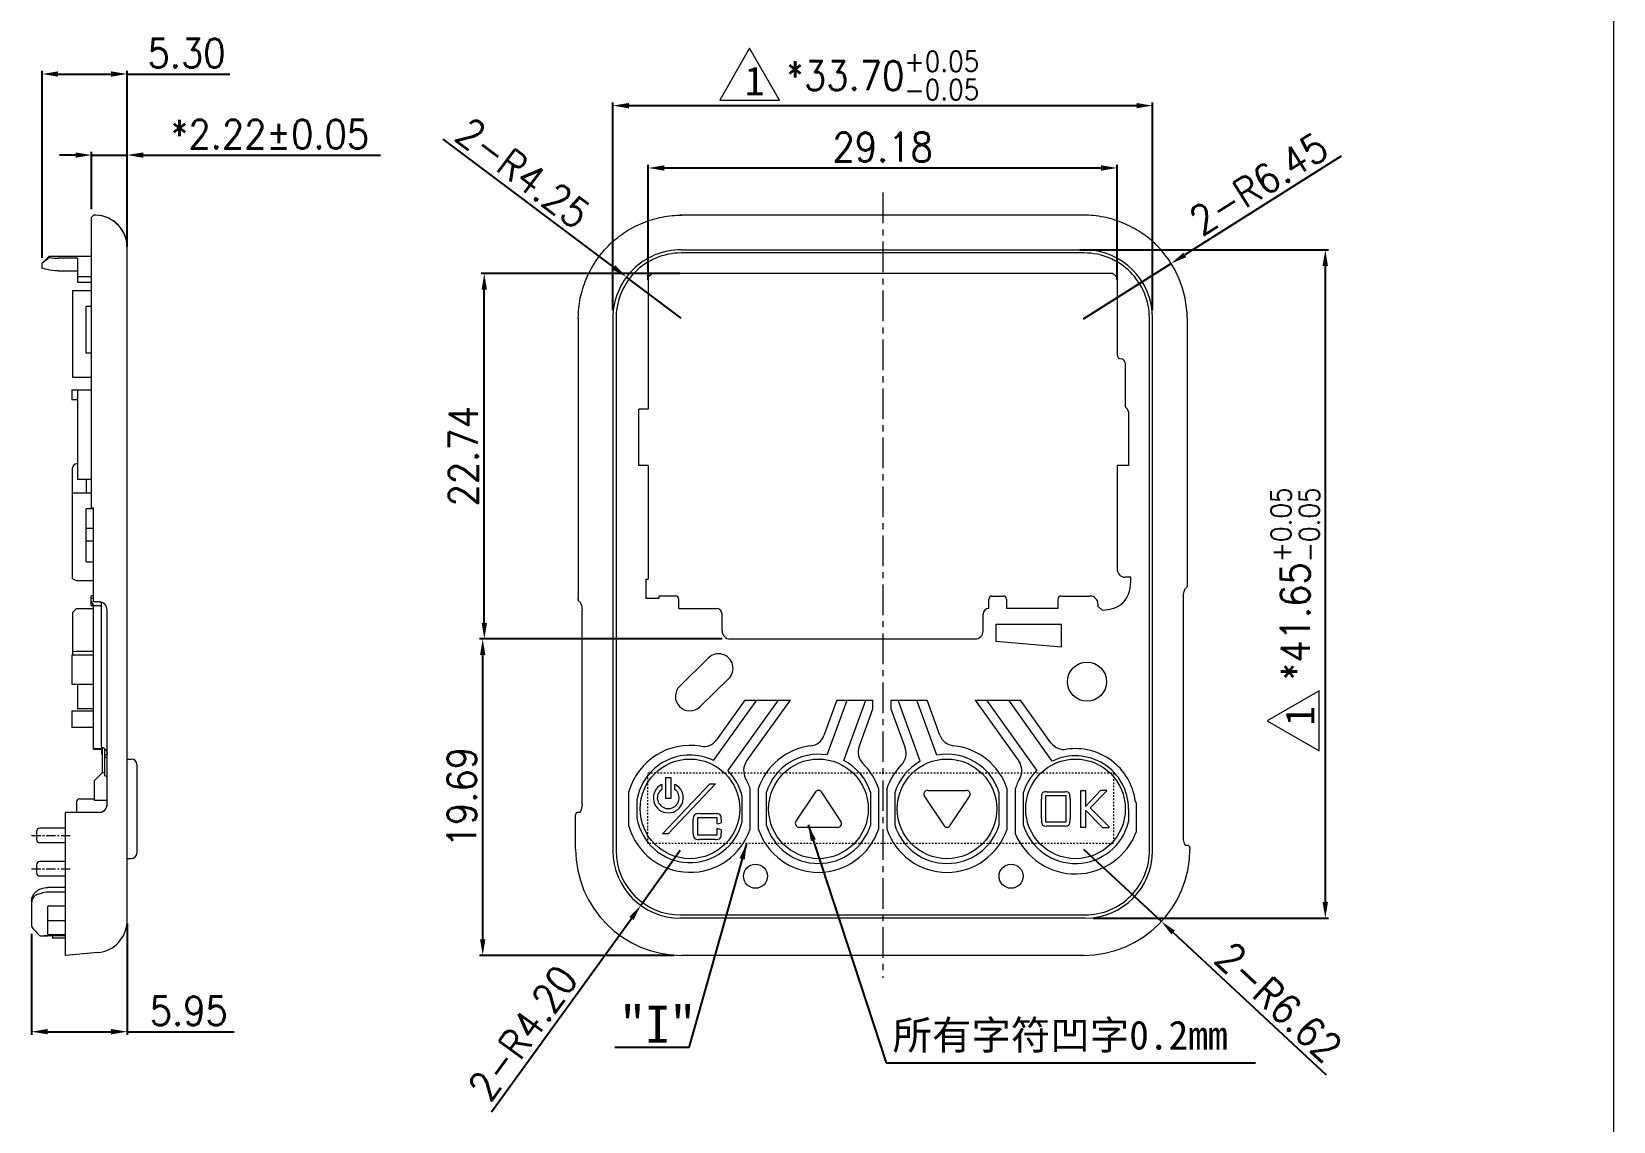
# Model space of a CAD drawing. Header units: millimetres. Extents: x 1171 to 1429, y -714 to -532.
# Drawn here: x 1321.5 to 1420, y -651.8 to -584 of the extents above; entities that cross this region are included whole.
import ezdxf

# ---------------------------------------------------------------- set-up
doc = ezdxf.new("R2010")
doc.units = ezdxf.units.MM
doc.header["$LTSCALE"] = 0.12
doc.linetypes.add('CENTER', pattern=[50.8, 31.75, -6.35, 6.35, -6.35])
doc.linetypes.add('PHANTOM', pattern=[0.8, 0.45, -0.05, 0.1, -0.05, 0.1, -0.05])
doc.layers.get('0').update_dxf_attribs({"color": 8, "lineweight": 9})
doc.layers.add('1粗实线-A (轮廓线)', color=3, linetype='Continuous', lineweight=15)
doc.layers.add('尺寸线', color=3, linetype='Continuous', lineweight=9)
doc.styles.get("Standard").update_dxf_attribs({"font": 'txt.shx', "width": 0.9})
doc.styles.add('机械制图', font='gbeitc.shx')
doc.dimstyles.new('1', dxfattribs={"dimtxt": 1.8, "dimasz": 1, "dimexe": 0.2, "dimexo": 0.5, "dimgap": 0.4, "dimtad": 1, "dimzin": 1, "dimdsep": 46, "dimtxsty": 'Standard', "dimcen": 0.09, "dimclrd": 3, "dimclre": 3, "dimclrt": 2, "dimadec": 0, "dimazin": 0, "dimtp": 0.01, "dimtm": 0.01, "dimtfac": 1, "dimtmove": 0, "dimatfit": 3, "dimfxl": 1, "dimtolj": 1, "dimarcsym": 0})

# ---------------------------------------------------------------- blocks, each defined once
blk = doc.blocks.new('*D77')
at = {"layer": 'Defpoints', "color": 0}
for p in [(1391.27, -588.626), (1357.673, -601.847), (1391.27, -601.855)]:
    blk.add_point(p, dxfattribs=at)
at = {"layer": '尺寸线', "color": 3, "lineweight": -2}
for p, q in [((1357.673, -601.347), (1357.673, -588.426)), ((1358.673, -588.626), (1390.27, -588.626)), ((1391.27, -601.355), (1391.27, -588.426))]:
    blk.add_line(p, q, dxfattribs=at)
at = {"layer": '尺寸线', "color": 3}
for points in [[(1358.673, -588.459), (1358.673, -588.792), (1357.673, -588.626)], [(1390.27, -588.459), (1390.27, -588.792), (1391.27, -588.626)]]:
    blk.add_solid(points, dxfattribs=at)
at = {"layer": '尺寸线', "color": 2, "insert": (1374.471, -586.756), "char_height": 1.8, "attachment_point": 5}
blk.add_mtext('\\A1;*33.70{\\H0.7x;\\S+0.05^ -0.05;}', dxfattribs=at)
blk = doc.blocks.new('*D78')
at = {"layer": 'Defpoints', "color": 0}
for p in [(1349.572, -621.819), (1364.971, -621.819), (1361.971, -641.513)]:
    blk.add_point(p, dxfattribs=at)
at = {"layer": '尺寸线', "color": 3, "lineweight": -2}
for p, q in [((1364.471, -621.819), (1349.372, -621.819)), ((1349.572, -640.513), (1349.572, -622.819)), ((1361.471, -641.513), (1349.372, -641.513))]:
    blk.add_line(p, q, dxfattribs=at)
at = {"layer": '尺寸线', "color": 3}
for points in [[(1349.406, -622.819), (1349.739, -622.819), (1349.572, -621.819)], [(1349.406, -640.513), (1349.739, -640.513), (1349.572, -641.513)]]:
    blk.add_solid(points, dxfattribs=at)
at = {"layer": '尺寸线', "color": 2, "insert": (1348.272, -631.666), "char_height": 1.8, "attachment_point": 5, "rotation": 90}
blk.add_mtext('\\A1;19.69', dxfattribs=at)
blk = doc.blocks.new('*D79')
at = {"layer": 'Defpoints', "color": 0}
for p in [(1349.672, -599.076), (1362.341, -599.076), (1364.971, -621.819)]:
    blk.add_point(p, dxfattribs=at)
at = {"layer": '尺寸线', "color": 3, "lineweight": -2}
for p, q in [((1361.841, -599.076), (1349.472, -599.076)), ((1349.672, -620.819), (1349.672, -600.076)), ((1364.471, -621.819), (1349.472, -621.819))]:
    blk.add_line(p, q, dxfattribs=at)
at = {"layer": '尺寸线', "color": 3}
for points in [[(1349.505, -600.076), (1349.838, -600.076), (1349.672, -599.076)], [(1349.505, -620.819), (1349.838, -620.819), (1349.672, -621.819)]]:
    blk.add_solid(points, dxfattribs=at)
at = {"layer": '尺寸线', "color": 2, "insert": (1348.372, -610.447), "char_height": 1.8, "attachment_point": 5, "rotation": 90}
blk.add_mtext('\\A1;22.74', dxfattribs=at)
blk = doc.blocks.new('*D80')
at = {"layer": 'Defpoints', "color": 0}
for p in [(1389.061, -592.506), (1359.881, -599.973), (1389.061, -599.973)]:
    blk.add_point(p, dxfattribs=at)
at = {"layer": '尺寸线', "color": 3, "lineweight": -2}
for p, q in [((1359.881, -599.473), (1359.881, -592.306)), ((1360.881, -592.506), (1388.061, -592.506)), ((1389.061, -599.473), (1389.061, -592.306))]:
    blk.add_line(p, q, dxfattribs=at)
at = {"layer": '尺寸线', "color": 3}
for points in [[(1360.881, -592.339), (1360.881, -592.673), (1359.881, -592.506)], [(1388.061, -592.339), (1388.061, -592.673), (1389.061, -592.506)]]:
    blk.add_solid(points, dxfattribs=at)
at = {"layer": '尺寸线', "color": 2, "insert": (1374.471, -591.206), "char_height": 1.8, "attachment_point": 5}
blk.add_mtext('\\A1;29.18', dxfattribs=at)
blk = doc.blocks.new('*D89')
at = {"layer": 'Defpoints', "color": 0}
for p in [(1386.971, -634.893), (1391.817, -639.404)]:
    blk.add_point(p, dxfattribs=at)
at = {"layer": '尺寸线', "color": 3, "lineweight": -2}
for p, q in [((1386.971, -634.893), (1391.817, -639.404)), ((1402.086, -648.962), (1392.549, -640.085))]:
    blk.add_line(p, q, dxfattribs=at)
at = {"layer": '尺寸线', "color": 3}
blk.add_solid([(1392.663, -639.963), (1392.435, -640.207), (1391.817, -639.404)], dxfattribs=at)
at = {"layer": '尺寸线', "color": 2, "insert": (1399.122, -644.427), "char_height": 1.8, "attachment_point": 5, "rotation": 317.05246}
blk.add_mtext('\\A1;2-R6.62', dxfattribs=at)
blk = doc.blocks.new('*D64')
at = {"layer": 'Defpoints', "color": 0}
for p in [(1392.425, -598.452), (1386.969, -601.89)]:
    blk.add_point(p, dxfattribs=at)
at = {"layer": '尺寸线', "color": 3, "lineweight": -2}
for p, q in [((1403.017, -591.778), (1393.271, -597.919)), ((1386.969, -601.89), (1392.425, -598.452))]:
    blk.add_line(p, q, dxfattribs=at)
at = {"layer": '尺寸线', "color": 3}
blk.add_solid([(1393.182, -597.778), (1393.359, -598.06), (1392.425, -598.452)], dxfattribs=at)
at = {"layer": '尺寸线', "color": 2, "insert": (1397.874, -593.482), "char_height": 1.8, "attachment_point": 5, "rotation": 32.21564}
blk.add_mtext('\\A1;2-R6.45', dxfattribs=at)
blk = doc.blocks.new('*D66')
at = {"layer": 'Defpoints', "color": 0}
for p in [(1327.444, -591.703), (1325.225, -595.559), (1327.444, -597.444)]:
    blk.add_point(p, dxfattribs=at)
at = {"layer": '尺寸线', "color": 3, "lineweight": -2}
for p, q in [((1324.225, -591.703), (1323.225, -591.703)), ((1325.225, -595.059), (1325.225, -591.503)), ((1325.225, -591.703), (1327.444, -591.703)), ((1327.444, -596.944), (1327.444, -591.503)), ((1328.444, -591.703), (1343.204, -591.703))]:
    blk.add_line(p, q, dxfattribs=at)
at = {"layer": '尺寸线', "color": 3}
for points in [[(1324.225, -591.537), (1324.225, -591.87), (1325.225, -591.703)], [(1328.444, -591.537), (1328.444, -591.87), (1327.444, -591.703)]]:
    blk.add_solid(points, dxfattribs=at)
at = {"layer": '尺寸线', "color": 2, "insert": (1336.324, -590.403), "char_height": 1.8, "attachment_point": 5}
blk.add_mtext('\\A1;*2.22%%P0.05', dxfattribs=at)
blk = doc.blocks.new('*D96')
at = {"layer": 'Defpoints', "color": 0}
for p in [(1321.494, -639.67), (1327.444, -639.023), (1327.444, -646.261)]:
    blk.add_point(p, dxfattribs=at)
at = {"layer": '尺寸线', "color": 3, "lineweight": -2}
for p, q in [((1327.444, -639.523), (1327.444, -646.461)), ((1321.494, -640.17), (1321.494, -646.461)), ((1322.494, -646.261), (1326.444, -646.261)), ((1327.444, -646.261), (1334.104, -646.261))]:
    blk.add_line(p, q, dxfattribs=at)
at = {"layer": '尺寸线', "color": 3}
for points in [[(1322.494, -646.094), (1322.494, -646.427), (1321.494, -646.261)], [(1326.444, -646.094), (1326.444, -646.427), (1327.444, -646.261)]]:
    blk.add_solid(points, dxfattribs=at)
at = {"layer": '尺寸线', "color": 2, "insert": (1331.274, -644.961), "char_height": 1.8, "attachment_point": 5}
blk.add_mtext('\\A1;5.95', dxfattribs=at)
blk = doc.blocks.new('*D97')
at = {"layer": 'Defpoints', "color": 0}
for p in [(1327.444, -586.659), (1322.144, -598.59), (1327.444, -597.91)]:
    blk.add_point(p, dxfattribs=at)
at = {"layer": '尺寸线', "color": 3, "lineweight": -2}
for p, q in [((1322.144, -598.09), (1322.144, -586.459)), ((1323.144, -586.659), (1326.444, -586.659)), ((1327.444, -597.41), (1327.444, -586.459)), ((1327.444, -586.659), (1333.834, -586.659))]:
    blk.add_line(p, q, dxfattribs=at)
at = {"layer": '尺寸线', "color": 3}
for points in [[(1323.144, -586.492), (1323.144, -586.825), (1322.144, -586.659)], [(1326.444, -586.492), (1326.444, -586.825), (1327.444, -586.659)]]:
    blk.add_solid(points, dxfattribs=at)
at = {"layer": '尺寸线', "color": 2, "insert": (1331.139, -585.359), "char_height": 1.8, "attachment_point": 5}
blk.add_mtext('\\A1;5.30', dxfattribs=at)
blk = doc.blocks.new('*D98')
at = {"layer": 'Defpoints', "color": 0}
for p in [(1386.244, -597.597), (1387.072, -639.194), (1402.019, -639.194)]:
    blk.add_point(p, dxfattribs=at)
at = {"layer": '尺寸线', "color": 3, "lineweight": -2}
for p, q in [((1386.744, -597.597), (1402.219, -597.597)), ((1402.019, -598.597), (1402.019, -638.194)), ((1387.572, -639.194), (1402.219, -639.194))]:
    blk.add_line(p, q, dxfattribs=at)
at = {"layer": '尺寸线', "color": 3}
for points in [[(1401.852, -598.597), (1402.186, -598.597), (1402.019, -597.597)], [(1401.852, -638.194), (1402.186, -638.194), (1402.019, -639.194)]]:
    blk.add_solid(points, dxfattribs=at)
at = {"layer": '尺寸线', "color": 2, "insert": (1400.149, -618.395), "char_height": 1.8, "attachment_point": 5, "rotation": 90}
blk.add_mtext('\\A1;*41.65{\\H0.7x;\\S+0.05^ -0.05;}', dxfattribs=at)
blk = doc.blocks.new('*D99')
at = {"layer": 'Defpoints', "color": 0}
for p in [(1358.526, -599.293), (1361.923, -601.847)]:
    blk.add_point(p, dxfattribs=at)
at = {"layer": '尺寸线', "color": 3, "lineweight": -2}
for p, q in [((1347.098, -590.704), (1357.726, -598.693)), ((1361.923, -601.847), (1358.526, -599.293))]:
    blk.add_line(p, q, dxfattribs=at)
at = {"layer": '尺寸线', "color": 3}
blk.add_solid([(1357.826, -598.559), (1357.626, -598.826), (1358.526, -599.293)], dxfattribs=at)
at = {"layer": '尺寸线', "color": 2, "insert": (1352.084, -592.825), "char_height": 1.8, "attachment_point": 5, "rotation": 323.06909}
blk.add_mtext('\\A1;2-R4.25', dxfattribs=at)
blk = doc.blocks.new('*D100')
at = {"layer": 'Defpoints', "color": 0}
for p in [(1361.872, -634.994), (1359.411, -638.398)]:
    blk.add_point(p, dxfattribs=at)
at = {"layer": '尺寸线', "color": 3, "lineweight": -2}
for p, q in [((1361.872, -634.994), (1359.411, -638.398)), ((1350.125, -651.247), (1358.826, -639.208))]:
    blk.add_line(p, q, dxfattribs=at)
at = {"layer": '尺寸线', "color": 3}
blk.add_solid([(1358.691, -639.111), (1358.961, -639.306), (1359.411, -638.398)], dxfattribs=at)
at = {"layer": '尺寸线', "color": 2, "insert": (1352.073, -646.332), "char_height": 1.8, "attachment_point": 5, "rotation": 54.14321}
blk.add_mtext('\\A1;2-R4.20', dxfattribs=at)

msp = doc.modelspace()

# ---------------------------------------------------------------- linework, layer by layer
at = {"color": 252, "lineweight": 13}
msp.add_line((1419.951, -541.016), (1419.951, -705.582), dxfattribs=at)
at = {"color": 1, "linetype": 'CENTER', "lineweight": 5, "ltscale": 0.5}
msp.add_line((1374.471, -594.042), (1374.471, -642.913), dxfattribs=at)
at = {"color": 1, "linetype": 'CENTER', "lineweight": 5, "ltscale": 0.15}
for p, q in [((1321.494, -634.052), (1323.894, -634.052)), ((1321.494, -636.122), (1323.894, -636.122))]:
    msp.add_line(p, q, dxfattribs=at)
at = {"color": 1}
for points in [[(1366.186, -585.057), (1364.325, -588.282), (1368.048, -588.282)], [(1398.411, -626.916), (1401.635, -628.778), (1401.635, -625.054)]]:
    msp.add_lwpolyline(points, close=True, dxfattribs=at)
at = {"color": 6, "linetype": 'PHANTOM', "lineweight": 5, "ltscale": 0.3}
msp.add_lwpolyline([(1359.846, -630.149), (1388.834, -630.149), (1388.834, -634.544), (1359.846, -634.544)], close=True, dxfattribs=at)
at = {"layer": '1粗实线-A (轮廓线)', "color": 7, "linetype": 'Continuous'}
for p, q in [((1325.224, -613.665), (1325.224, -595.558)), ((1325.347, -595.441), (1325.231, -595.554)), ((1325.496, -595.445), (1325.347, -595.441)), ((1326.68, -595.872), (1326.297, -595.635)), ((1361.83, -595.445), (1361.888, -595.444)), ((1386.971, -595.444), (1361.833, -595.44)), ((1361.918, -595.444), (1361.971, -595.448)), ((1327.001, -596.189), (1326.68, -595.872)), ((1327.243, -596.57), (1327.001, -596.189)), ((1327.393, -596.995), (1327.243, -596.57)), ((1327.444, -597.444), (1327.393, -596.995)), ((1327.444, -639.341), (1327.444, -597.444)), ((1361.923, -597.597), (1387.019, -597.597)), ((1322.144, -598.44), (1322.594, -597.99)), ((1322.144, -598.74), (1322.144, -598.44)), ((1322.594, -597.99), (1322.594, -598.08)), ((1322.594, -597.99), (1325.224, -597.99)), ((1324.344, -598.12), (1323.144, -598.12)), ((1324.344, -598.12), (1324.344, -599.622)), ((1387.019, -597.797), (1361.923, -597.797)), ((1323.144, -598.903), (1324.344, -598.903)), ((1325.224, -599.275), (1324.344, -599.275)), ((1359.881, -599.275), (1359.881, -607.525)), ((1388.811, -599.076), (1360.158, -599.076)), ((1389.061, -599.326), (1388.811, -599.076)), ((1389.061, -599.326), (1389.061, -604.143)), ((1324.044, -600.122), (1324.044, -605.522)), ((1324.044, -600.122), (1325.224, -600.122)), ((1324.344, -599.622), (1325.224, -599.622)), ((1324.894, -604.022), (1324.894, -601.122)), ((1325.224, -601.122), (1324.894, -601.122)), ((1355.519, -601.852), (1355.517, -619.366)), ((1357.672, -601.854), (1357.672, -634.997)), ((1357.874, -601.958), (1357.872, -634.993)), ((1391.072, -634.931), (1391.069, -601.847)), ((1391.269, -601.847), (1391.27, -601.855)), ((1391.271, -635), (1391.27, -601.855)), ((1393.424, -601.852), (1393.425, -618.519)), ((1325.224, -604.022), (1324.894, -604.022)), ((1389.561, -604.643), (1389.561, -607.28)), ((1323.994, -606.322), (1323.994, -606.922)), ((1323.994, -606.322), (1325.224, -606.322)), ((1324.044, -605.522), (1325.224, -605.522)), ((1324.344, -606.322), (1324.344, -611.901)), ((1323.994, -606.922), (1324.344, -606.922)), ((1359.281, -611.023), (1359.281, -607.525)), ((1359.881, -607.525), (1359.281, -607.525)), ((1389.761, -607.68), (1389.761, -611.023)), ((1324.044, -618.073), (1324.044, -611.172)), ((1324.344, -610.922), (1324.294, -610.922)), ((1359.881, -611.023), (1359.281, -611.023)), ((1359.881, -611.023), (1359.881, -618.098)), ((1389.761, -611.023), (1389.061, -611.023)), ((1389.061, -611.023), (1389.061, -617.475)), ((1325.224, -611.901), (1324.344, -611.901)), ((1324.894, -611.901), (1324.894, -612.722)), ((1324.044, -612.722), (1325.224, -612.722)), ((1324.894, -617.022), (1324.894, -613.722)), ((1325.345, -613.722), (1324.894, -613.722)), ((1325.224, -613.665), (1325.345, -613.665)), ((1325.344, -619.513), (1325.345, -613.665)), ((1324.894, -614.922), (1325.345, -614.922)), ((1325.345, -615.722), (1324.894, -615.722)), ((1324.894, -617.022), (1325.345, -617.022)), ((1324.294, -618.207), (1324.044, -618.073)), ((1325.344, -618.207), (1324.294, -618.207)), ((1359.731, -618.098), (1359.731, -619.295)), ((1359.731, -618.098), (1359.881, -618.098)), ((1389.909, -617.975), (1389.561, -617.975)), ((1325.344, -619.142), (1325.194, -619.142)), ((1325.194, -619.742), (1325.194, -619.142)), ((1325.344, -619.292), (1325.194, -619.292)), ((1360.531, -619.145), (1360.531, -619.295)), ((1361.571, -619.145), (1360.531, -619.145)), ((1381.271, -619.145), (1381.971, -619.145)), ((1385.571, -619.145), (1387.369, -619.145)), ((1393.188, -619.153), (1393.196, -619.046)), ((1393.188, -619.169), (1393.188, -619.153)), ((1393.188, -634.169), (1393.188, -619.169)), ((1393.425, -618.519), (1393.421, -618.519)), ((1324.044, -620.165), (1324.294, -619.915)), ((1324.044, -620.165), (1324.044, -622.815)), ((1324.294, -619.915), (1325.344, -619.915)), ((1325.194, -619.742), (1325.844, -619.742)), ((1325.694, -619.515), (1325.344, -619.513)), ((1325.344, -628.682), (1325.344, -619.742)), ((1325.828, -619.534), (1325.844, -619.539)), ((1325.844, -628.553), (1325.844, -619.538)), ((1326.194, -632.113), (1326.194, -620.013)), ((1355.521, -619.366), (1355.517, -619.366)), ((1355.748, -619.911), (1355.754, -620.016)), ((1355.754, -632.116), (1355.754, -620.016)), ((1360.531, -619.295), (1359.731, -619.295)), ((1361.771, -619.919), (1361.771, -619.345)), ((1361.771, -619.919), (1364.121, -619.919)), ((1364.471, -621.319), (1364.471, -620.269)), ((1380.721, -621.319), (1380.721, -620.269)), ((1381.071, -619.919), (1381.071, -619.345)), ((1382.171, -619.345), (1382.171, -619.919)), ((1385.371, -619.919), (1382.171, -619.919)), ((1385.371, -619.345), (1385.371, -619.919)), ((1387.869, -619.645), (1387.869, -619.783)), ((1387.869, -619.783), (1388.126, -620.031)), ((1385.591, -620.919), (1381.521, -620.919)), ((1381.521, -620.919), (1381.521, -621.951)), ((1385.591, -622.308), (1385.591, -620.919)), ((1364.971, -621.819), (1380.221, -621.819)), ((1381.521, -621.951), (1385.591, -622.308)), ((1323.994, -622.815), (1325.344, -622.815)), ((1323.994, -622.815), (1323.994, -624.622)), ((1324.044, -622.603), (1324.294, -622.581)), ((1324.294, -622.581), (1325.344, -622.581)), ((1363.627, -623), (1361.837, -624.75)), ((1323.994, -624.622), (1325.344, -624.622)), ((1324.344, -624.622), (1324.344, -626.162)), ((1363.095, -626.037), (1364.886, -624.287)), ((1325.344, -626.162), (1324.344, -626.162)), ((1363.943, -629.387), (1366.632, -625.625)), ((1365.894, -625.625), (1364.128, -628.097)), ((1364.838, -630.027), (1367.983, -625.625)), ((1365.894, -625.625), (1368.721, -625.625)), ((1365.999, -629.434), (1368.721, -625.625)), ((1371.611, -625.625), (1370.811, -627.821)), ((1371.008, -629.036), (1372.249, -625.625)), ((1371.611, -625.625), (1373.858, -625.625)), ((1372.052, -629.383), (1373.42, -625.625)), ((1373.003, -628.523), (1373.858, -626.174)), ((1373.858, -626.174), (1373.858, -625.625)), ((1374.984, -625.625), (1377.231, -625.625)), ((1374.984, -625.625), (1374.984, -626.174)), ((1374.984, -626.174), (1375.865, -628.596)), ((1376.807, -629.428), (1375.422, -625.625)), ((1377.84, -629.052), (1376.593, -625.625)), ((1378.027, -627.81), (1377.231, -625.625)), ((1380.221, -625.625), (1383.048, -625.625)), ((1380.221, -625.625), (1382.943, -629.434)), ((1384.073, -629.983), (1380.959, -625.625)), ((1385.027, -629.426), (1382.311, -625.625)), ((1384.944, -628.278), (1383.048, -625.625)), ((1325.344, -626.322), (1323.994, -626.322)), ((1323.994, -626.322), (1323.994, -627.322)), ((1325.344, -627.322), (1323.994, -627.322)), ((1325.344, -628.644), (1325.894, -628.644)), ((1325.344, -628.682), (1325.844, -628.682)), ((1325.844, -628.682), (1325.844, -628.998)), ((1325.894, -628.998), (1325.844, -628.998)), ((1325.894, -628.569), (1325.894, -630.142)), ((1326.044, -630.328), (1326.044, -628.653)), ((1326.194, -629.043), (1326.044, -629.043)), ((1327.444, -629.29), (1327.694, -629.29)), ((1328.044, -629.64), (1328.044, -635.14)), ((1325.894, -630.142), (1325.394, -630.643)), ((1325.394, -630.643), (1325.394, -631.842)), ((1326.044, -630.142), (1325.894, -630.142)), ((1360.702, -630.881), (1360.715, -630.875)), ((1360.715, -630.875), (1360.715, -631.183)), ((1363.707, -630.832), (1360.763, -633.957)), ((1360.98, -631.742), (1360.98, -630.443)), ((1360.98, -630.443), (1361.272, -630.443)), ((1361.116, -633.957), (1364.06, -630.832)), ((1361.272, -630.443), (1361.272, -631.742)), ((1361.537, -630.871), (1361.549, -630.878)), ((1361.537, -631.179), (1361.537, -630.871)), ((1363.707, -630.832), (1364.06, -630.832)), ((1324.294, -631.965), (1324.294, -632.613)), ((1324.494, -631.765), (1325.394, -631.765)), ((1325.394, -631.842), (1326.194, -631.842)), ((1358.671, -633.471), (1358.671, -631.315)), ((1359.171, -631.837), (1359.171, -632.949)), ((1360.715, -631.182), (1360.722, -631.177)), ((1361.272, -631.742), (1360.98, -631.742)), ((1361.529, -631.173), (1361.537, -631.179)), ((1365.721, -633.191), (1365.721, -631.595)), ((1366.221, -633.634), (1366.221, -631.152)), ((1366.721, -631.152), (1366.721, -633.634)), ((1367.221, -631.394), (1367.221, -633.392)), ((1370.287, -631.341), (1369.07, -633.168)), ((1371.872, -633.166), (1370.656, -631.341)), ((1373.721, -633.392), (1373.721, -631.394)), ((1374.221, -633.634), (1374.221, -631.152)), ((1374.721, -631.152), (1374.721, -633.634)), ((1375.221, -631.394), (1375.221, -633.392)), ((1377.069, -631.617), (1378.288, -633.445)), ((1377.27, -631.243), (1379.671, -631.243)), ((1378.655, -633.445), (1379.873, -631.62)), ((1381.721, -633.392), (1381.721, -631.394)), ((1382.221, -633.634), (1382.221, -631.152)), ((1382.721, -631.152), (1382.721, -633.923)), ((1383.221, -631.394), (1383.221, -633.392)), ((1384.344, -632.999), (1384.344, -631.787)), ((1385.882, -631.576), (1384.598, -631.576)), ((1384.598, -631.576), (1384.598, -633.21)), ((1384.657, -631.323), (1385.824, -631.323)), ((1385.882, -633.21), (1385.882, -631.576)), ((1386.136, -631.787), (1386.136, -632.999)), ((1386.796, -631.243), (1387.093, -631.243)), ((1386.796, -633.543), (1386.796, -631.243)), ((1387.093, -631.243), (1387.093, -632.255)), ((1388.031, -631.259), (1387.093, -632.255)), ((1387.374, -632.326), (1388.415, -631.277)), ((1388.401, -631.243), (1388.068, -631.243)), ((1390.272, -632.065), (1390.185, -631.875)), ((1390.272, -633.792), (1390.272, -632.065)), ((1325.694, -632.613), (1323.594, -632.613)), ((1323.594, -641.51), (1323.594, -632.613)), ((1325.694, -632.613), (1325.694, -632.613)), ((1355.351, -634.893), (1355.351, -632.766)), ((1355.625, -632.616), (1355.501, -632.616)), ((1355.754, -632.138), (1355.746, -632.245)), ((1355.754, -632.116), (1355.754, -632.138)), ((1362.671, -633.924), (1362.671, -633.061)), ((1364.156, -632.95), (1362.939, -632.95)), ((1362.939, -632.95), (1362.939, -634.019)), ((1363.058, -632.691), (1364.035, -632.691)), ((1364.156, -633.316), (1364.156, -632.95)), ((1364.424, -633.061), (1364.424, -633.253)), ((1387.093, -632.479), (1388.121, -633.528)), ((1387.093, -632.479), (1387.093, -633.543)), ((1388.561, -633.509), (1387.374, -632.326)), ((1389.772, -632.399), (1389.772, -633.209)), ((1321.794, -633.802), (1321.794, -634.302)), ((1323.594, -633.602), (1321.994, -633.602)), ((1361.116, -633.957), (1360.763, -633.957)), ((1362.939, -634.019), (1364.156, -634.019)), ((1364.156, -633.316), (1364.424, -633.253)), ((1364.424, -633.69), (1364.156, -633.609)), ((1364.156, -634.019), (1364.156, -633.609)), ((1364.424, -633.69), (1364.424, -633.924)), ((1371.671, -633.543), (1369.27, -633.543)), ((1384.598, -633.21), (1385.882, -633.21)), ((1385.824, -633.463), (1384.657, -633.463)), ((1387.093, -633.543), (1386.796, -633.543)), ((1388.157, -633.543), (1388.547, -633.543)), ((1323.594, -634.502), (1321.994, -634.502)), ((1364.035, -634.293), (1363.058, -634.293)), ((1393.441, -634.669), (1393.318, -634.669)), ((1393.591, -634.819), (1393.591, -634.893)), ((1321.794, -635.872), (1321.794, -636.372)), ((1323.594, -635.672), (1321.994, -635.672)), ((1327.444, -635.49), (1327.694, -635.49)), ((1323.594, -636.572), (1321.994, -636.572)), ((1323.594, -637.287), (1322.494, -637.287)), ((1322.494, -637.562), (1323.594, -637.562)), ((1321.494, -638.105), (1321.494, -639.67)), ((1323.594, -638.442), (1322.494, -638.442)), ((1322.494, -640.22), (1322.494, -638.442)), ((1321.494, -639.676), (1321.496, -639.695)), ((1321.496, -639.695), (1321.511, -639.739)), ((1323.594, -639.359), (1322.494, -639.359)), ((1361.872, -638.994), (1387.072, -638.994)), ((1387.072, -639.194), (1361.872, -639.194)), ((1321.986, -640.282), (1321.987, -640.282)), ((1321.994, -640.288), (1322.265, -640.29)), ((1323.594, -640.29), (1322.265, -640.29)), ((1322.265, -640.29), (1322.494, -640.29)), ((1322.494, -640.22), (1323.594, -640.22)), ((1322.794, -640.29), (1322.794, -640.44)), ((1323.594, -640.44), (1322.794, -640.44)), ((1325.618, -641.333), (1323.594, -641.51)), ((1386.971, -641.513), (1361.971, -641.513))]:
    msp.add_line(p, q, dxfattribs=at)
for points in [[(1326.297, -595.635), (1325.87, -595.49), (1325.496, -595.445)], [(1393.196, -619.046), (1393.212, -618.949), (1393.234, -618.864), (1393.258, -618.793), (1393.283, -618.735), (1393.305, -618.69), (1393.324, -618.658), (1393.329, -618.65)], [(1325.694, -619.515), (1325.71, -619.515), (1325.828, -619.534)], [(1355.604, -619.486), (1355.605, -619.487), (1355.615, -619.5), (1355.631, -619.526), (1355.65, -619.563), (1355.672, -619.611), (1355.695, -619.67), (1355.716, -619.74), (1355.735, -619.82), (1355.748, -619.911)], [(1355.746, -632.245), (1355.729, -632.341), (1355.707, -632.424), (1355.683, -632.494), (1355.659, -632.552), (1355.636, -632.596), (1355.618, -632.628), (1355.612, -632.635)], [(1393.196, -634.295), (1393.188, -634.19), (1393.188, -634.169)], [(1393.304, -634.646), (1393.282, -634.601), (1393.258, -634.543), (1393.234, -634.473), (1393.213, -634.39), (1393.196, -634.295)], [(1393.333, -634.695), (1393.336, -634.697), (1393.336, -634.696), (1393.323, -634.678), (1393.304, -634.646)], [(1321.494, -639.67), (1321.496, -639.691), (1321.51, -639.739), (1321.534, -639.782)], [(1321.534, -639.782), (1321.568, -639.83), (1321.611, -639.884)], [(1321.611, -639.884), (1321.664, -639.945), (1321.725, -640.013), (1321.795, -640.086), (1321.872, -640.166), (1321.986, -640.282)]]:
    msp.add_lwpolyline(points, dxfattribs=at)
for centre, radius in [((1387.185, -624.478), 1.221), ((1362.471, -632.393), 3.1), ((1370.471, -632.393), 3.1), ((1378.471, -632.393), 3.1), ((1386.471, -632.393), 3.1), ((1366.551, -636.585), 0.75), ((1382.461, -636.585), 0.75)]:
    msp.add_circle(centre, radius, dxfattribs=at)
for centre, radius, start, end in [((1325.444, -597.444), 2, 0, 88.49983), ((1361.923, -601.847), 4.25, 90, 180.09698), ((1387.019, -601.847), 4.25, 0, 90), ((1323.145, -594.295), 3.825, 261.71583, 269.98309), ((1361.923, -601.847), 4.05, 90, 181.57574), ((1387.019, -601.847), 4.05, 359.91948, 90), ((1361.971, -601.893), 3.35, 122.7712, 128.60007), ((1386.971, -601.893), 3.35, 56.17581, 57.2288), ((1389.311, -604.143), 0.25, 180, 270), ((1389.311, -604.643), 0.25, 0, 90), ((1389.811, -607.28), 0.25, 180, 233.1301), ((1389.511, -607.68), 0.25, 0, 53.1301), ((1324.294, -611.172), 0.25, 90, 180), ((1389.561, -617.475), 0.5, 180, 270), ((1361.571, -619.345), 0.2, 0, 90), ((1381.271, -619.345), 0.2, 90, 180), ((1381.971, -619.345), 0.2, 0, 90), ((1385.571, -619.345), 0.2, 90, 180), ((1387.369, -619.645), 0.5, 0, 90), ((1393.276, -618.52), 0.149, 288.75278, 291.78937), ((1348.502, -605.991), 26.932, 210.06889, 210.70084), ((1325.694, -620.013), 0.5, 359.99987, 90), ((1364.121, -620.269), 0.35, 0, 90), ((1381.071, -620.269), 0.35, 90, 180), ((1389.061, -619.145), 0.55, 309.20648, 321.80454), ((1364.971, -621.319), 0.5, 180, 270), ((1380.221, -621.319), 0.5, 270, 0), ((1364.256, -623.643), 0.9, 314.34635, 134.34635), ((1362.466, -625.394), 0.9, 134.34635, 314.34635), ((1363.314, -627.515), 1, 260.19437, 324.45084), ((1369.871, -627.479), 1, 276.95735, 340), ((1378.966, -627.468), 1, 200, 264.25648), ((1362.471, -632.393), 3.95, 80.19437, 164.16895), ((1362.471, -632.393), 3.346, 63.91038, 170.43795), ((1370.471, -632.393), 3.95, 96.95735, 161.68935), ((1370.471, -632.393), 3.4, 80.91793, 162.91742), ((1373.943, -628.865), 1, 160, 225.45033), ((1374.926, -628.938), 1, 315.74352, 20), ((1378.471, -632.393), 3.4, 17.08258, 100.69066), ((1378.471, -632.393), 3.95, 18.31065, 84.25648), ((1385.758, -627.697), 1, 215.54916, 278.63651), ((1386.471, -632.393), 3.3, 359.89758, 115.95509), ((1386.471, -632.393), 3.75, 7.94285, 98.63651), ((1327.694, -629.64), 0.35, 0, 90), ((1362.471, -632.393), 3.346, 13.79255, 44.99131), ((1366.813, -630.015), 1, 144.45084, 208.70732), ((1370.471, -632.393), 3.4, 17.08258, 62.29188), ((1370.471, -632.393), 3.95, 18.31065, 45.45997), ((1378.471, -632.393), 3.95, 135.74352, 161.68935), ((1378.471, -632.393), 3.4, 119.30934, 162.91742), ((1382.13, -630.015), 1, 331.29268, 35.54916), ((1386.471, -632.393), 3.4, 134.8585, 162.91742), ((1361.129, -631.71), 0.932, 117.2551, 63.18179), ((1362.471, -632.393), 3.95, 18.31065, 28.70732), ((1386.471, -632.393), 3.95, 151.29268, 161.68935), ((1324.494, -631.965), 0.2, 90, 180), ((1361.129, -631.709), 0.669, 216.84764, 52.49457), ((1388.068, -631.293), 0.05, 90, 136.71645), ((1388.401, -631.263), 0.02, 315.20129, 90), ((1325.694, -632.113), 0.5, 270.00001, 0), ((1325.694, -632.111), 0.502, 270.02598, 286.97503), ((1325.697, -632.123), 0.489, 287.04217, 288.43853), ((1325.692, -632.11), 0.503, 288.49619, 309.72563), ((1325.697, -632.115), 0.496, 309.74536, 319.42861), ((1325.689, -632.111), 0.505, 344.10189, 358.21925), ((1362.471, -632.393), 3.346, 189.56205, 346.20745), ((1321.994, -633.802), 0.2, 90, 180), ((1362.471, -632.393), 3.95, 195.84049, 341.68935), ((1370.471, -632.393), 3.95, 198.31065, 341.68935), ((1370.471, -632.393), 3.4, 197.08258, 342.91742), ((1369.269, -633.302), 0.241, 146.12719, 270.05064), ((1371.671, -633.301), 0.242, 270.04574, 33.68636), ((1378.471, -632.393), 3.95, 198.31065, 341.68935), ((1378.471, -632.393), 3.4, 197.08258, 342.91742), ((1386.471, -632.393), 4.05, 202.19161, 339.79356), ((1386.471, -632.393), 3.4, 197.08258, 346.11476), ((1388.157, -633.493), 0.05, 224.43897, 270), ((1388.547, -633.523), 0.02, 270.1129, 45.11326), ((1321.994, -634.302), 0.2, 180, 270), ((1361.971, -634.893), 6.62, 180, 270), ((1361.872, -634.994), 4.2, 180.04211, 270), ((1361.872, -634.994), 4, 180.08096, 270), ((1386.971, -634.893), 6.62, 270, 0), ((1387.072, -634.994), 4, 270, 0.89884), ((1387.072, -634.994), 4.2, 270, 359.91843), ((1321.994, -635.872), 0.2, 90, 180), ((1327.694, -635.14), 0.35, 270, 0), ((1321.994, -636.372), 0.2, 180, 270), ((1325.444, -639.341), 2, 275, 0)]:
    msp.add_arc(centre, radius, start, end, dxfattribs=at)
for centre, major_axis, ratio, start_param, end_param in [((1325.144, -632.39), (0, 3.346), 1, -0.319166, -0.27229), ((1325.144, -632.39), (0, 2.25), 1, -0.485562, -0.411517), ((1355.501, -632.766), (0.151, 0), 0.996195, 1.570796, 3.141593), ((1393.441, -634.819), (0.151, 0), 0.996195, 0, 1.570796)]:
    msp.add_ellipse(centre, major_axis=major_axis, ratio=ratio, start_param=start_param, end_param=end_param, dxfattribs=at)
for points, knots in [([(1355.522, -601.852), (1355.522, -601.438), (1355.608, -600.608), (1355.976, -599.415), (1356.561, -598.311), (1357.345, -597.338), (1358.306, -596.539), (1359.401, -595.937), (1360.588, -595.551), (1361.416, -595.452), (1361.83, -595.445)], [0, 0, 0, 0, 0.124985, 0.24999, 0.375, 0.5, 0.624997, 0.750007, 0.875013, 1, 1, 1, 1]), ([(1393.421, -601.852), (1393.421, -601.017), (1393.151, -599.747), (1392.353, -598.267), (1391.548, -597.287), (1390.564, -596.489), (1389.444, -595.895), (1388.233, -595.524), (1387.391, -595.441), (1386.971, -595.444)], [0, 0, 0, 0, 0.24907, 0.374242, 0.499388, 0.624535, 0.749706, 0.874857, 1, 1, 1, 1]), ([(1322.594, -598.08), (1322.565, -598.106), (1322.508, -598.155), (1322.425, -598.225), (1322.349, -598.286), (1322.291, -598.331), (1322.249, -598.363), (1322.223, -598.383), (1322.2, -598.4), (1322.18, -598.414), (1322.165, -598.425), (1322.155, -598.432), (1322.149, -598.436), (1322.146, -598.438), (1322.145, -598.439), (1322.144, -598.44), (1322.144, -598.44)], [0, 0, 0, 0, 0.202488, 0.391359, 0.56258, 0.711651, 0.776408, 0.833878, 0.883525, 0.924861, 0.957471, 0.981013, 0.989303, 0.995239, 0.998808, 1, 1, 1, 1]), ([(1323.144, -598.903), (1322.907, -598.903), (1322.567, -598.861), (1322.24, -598.771), (1322.144, -598.74)], [0, 0, 0, 0, 0.700862, 1, 1, 1, 1]), ([(1393.425, -618.52), (1393.425, -618.549), (1393.407, -618.609), (1393.358, -618.647), (1393.331, -618.658)], [0, 0, 0, 0, 0.499883, 1, 1, 1, 1]), ([(1355.561, -619.473), (1355.548, -619.459), (1355.525, -619.426), (1355.517, -619.387), (1355.517, -619.368)], [0, 0, 0, 0, 0.50012, 1, 1, 1, 1]), ([(1325.844, -628.553), (1325.9, -628.567), (1326.002, -628.609), (1326.118, -628.715), (1326.182, -628.844), (1326.194, -628.936), (1326.194, -628.982)], [0, 0, 0, 0, 0.28956, 0.541542, 0.772252, 1, 1, 1, 1]), ([(1360.593, -632.111), (1360.557, -632.064), (1360.486, -631.937), (1360.449, -631.743), (1360.471, -631.556), (1360.538, -631.366), (1360.637, -631.244), (1360.715, -631.183)], [0, 0, 0, 0, 0.17157, 0.415049, 0.562146, 0.713202, 1, 1, 1, 1]), ([(1370.656, -631.341), (1370.636, -631.311), (1370.593, -631.273), (1370.526, -631.247), (1370.472, -631.241), (1370.418, -631.247), (1370.35, -631.273), (1370.307, -631.311), (1370.287, -631.341)], [0, 0, 0, 0, 0.248533, 0.375634, 0.498941, 0.622778, 0.750408, 1, 1, 1, 1]), ([(1377.27, -631.243), (1377.227, -631.243), (1377.161, -631.261), (1377.093, -631.316), (1377.055, -631.369), (1377.032, -631.43), (1377.024, -631.516), (1377.045, -631.582), (1377.069, -631.617)], [0, 0, 0, 0, 0.248687, 0.376506, 0.499669, 0.622983, 0.750992, 1, 1, 1, 1]), ([(1379.873, -631.62), (1379.897, -631.584), (1379.918, -631.518), (1379.91, -631.431), (1379.887, -631.37), (1379.849, -631.316), (1379.781, -631.261), (1379.714, -631.243), (1379.671, -631.243)], [0, 0, 0, 0, 0.248603, 0.376377, 0.499499, 0.622856, 0.750906, 1, 1, 1, 1]), ([(1384.657, -631.323), (1384.597, -631.323), (1384.515, -631.332), (1384.441, -631.37), (1384.408, -631.403), (1384.381, -631.458), (1384.349, -631.585), (1384.344, -631.701), (1384.344, -631.787)], [0, 0, 0, 0, 0.249176, 0.347811, 0.437755, 0.537654, 0.662609, 1, 1, 1, 1]), ([(1386.136, -631.787), (1386.136, -631.701), (1386.131, -631.585), (1386.099, -631.457), (1386.073, -631.403), (1386.04, -631.37), (1385.966, -631.332), (1385.884, -631.323), (1385.824, -631.323)], [0, 0, 0, 0, 0.337505, 0.462438, 0.562144, 0.652207, 0.75106, 1, 1, 1, 1]), ([(1363.058, -632.691), (1362.943, -632.691), (1362.699, -632.709), (1362.671, -632.952), (1362.671, -633.061)], [0, 0, 0, 0, 0.510394, 1, 1, 1, 1]), ([(1364.424, -633.061), (1364.424, -632.952), (1364.396, -632.709), (1364.151, -632.691), (1364.035, -632.691)], [0, 0, 0, 0, 0.488893, 1, 1, 1, 1]), ([(1384.344, -632.999), (1384.344, -633.086), (1384.349, -633.201), (1384.382, -633.33), (1384.409, -633.384), (1384.441, -633.417), (1384.515, -633.454), (1384.597, -633.463), (1384.657, -633.463)], [0, 0, 0, 0, 0.338728, 0.463694, 0.563, 0.652833, 0.751386, 1, 1, 1, 1]), ([(1385.824, -633.463), (1385.884, -633.463), (1385.966, -633.454), (1386.04, -633.416), (1386.073, -633.384), (1386.099, -633.33), (1386.131, -633.202), (1386.136, -633.086), (1386.136, -632.999)], [0, 0, 0, 0, 0.247712, 0.346404, 0.436873, 0.536314, 0.661229, 1, 1, 1, 1]), ([(1362.671, -633.924), (1362.671, -634.034), (1362.688, -634.214), (1362.885, -634.286), (1362.999, -634.293), (1363.058, -634.293)], [0, 0, 0, 0, 0.486296, 0.74055, 1, 1, 1, 1]), ([(1364.035, -634.293), (1364.151, -634.293), (1364.396, -634.276), (1364.424, -634.033), (1364.424, -633.924)], [0, 0, 0, 0, 0.510314, 1, 1, 1, 1]), ([(1378.288, -633.445), (1378.308, -633.475), (1378.35, -633.513), (1378.418, -633.539), (1378.472, -633.545), (1378.526, -633.539), (1378.594, -633.513), (1378.636, -633.475), (1378.655, -633.445)], [0, 0, 0, 0, 0.249615, 0.377306, 0.501138, 0.624414, 0.751513, 1, 1, 1, 1]), ([(1321.494, -638.105), (1321.494, -638.005), (1321.55, -637.79), (1321.771, -637.521), (1322.1, -637.332), (1322.361, -637.287), (1322.494, -637.287)], [0, 0, 0, 0, 0.211233, 0.452249, 0.719362, 1, 1, 1, 1]), ([(1321.984, -637.683), (1321.886, -637.7), (1321.741, -637.754), (1321.597, -637.893), (1321.547, -637.98), (1321.529, -638.027)], [0, 0, 0, 0, 0.501414, 0.746702, 1, 1, 1, 1]), ([(1321.984, -637.683), (1322.023, -637.663), (1322.184, -637.593), (1322.362, -637.562), (1322.494, -637.562)], [0, 0, 0, 0, 0.24668, 1, 1, 1, 1]), ([(1321.529, -638.027), (1321.524, -638.042), (1321.502, -638.107), (1321.494, -638.176), (1321.494, -638.227)], [0, 0, 0, 0, 0.238133, 1, 1, 1, 1])]:
    msp.add_open_spline(points, degree=3, knots=knots, dxfattribs=at)
for points in [[(1389.493, -619.485), (1389.804, -619.14), (1389.941, -618.632), (1389.909, -617.975)], [(1355.618, -619.508), (1355.597, -619.501), (1355.577, -619.488), (1355.561, -619.473)], [(1388.126, -620.031), (1388.68, -620.002), (1389.11, -619.849), (1389.409, -619.571)]]:
    msp.add_open_spline(points, degree=3, dxfattribs=at)

# ---------------------------------------------------------------- texts
at = {"color": 1, "insert": (1365.885, -586.185), "char_height": 1.8, "width": 1.25754, "attachment_point": 1, "style": '机械制图'}
msp.add_mtext('{\\fSimSun|b0|i0|c134|p2;1}', dxfattribs=at)
at = {"color": 1, "insert": (1399.539, -627.217), "char_height": 1.8, "width": 1.25754, "attachment_point": 1, "rotation": 90, "style": '机械制图'}
msp.add_mtext('{\\fSimSun|b0|i0|c134|p2;1}', dxfattribs=at)
at = {"layer": '尺寸线', "color": 1, "lineweight": 13, "attachment_point": 1, "style": '机械制图'}
for s, insert, char_height, width in [('{\\fSimSun|b0|i0|c134|p2;"I"}', (1358.115, -644.649), 2.3, 6.02756), ('{\\fSimSun|b0|i0|c134|p2;所有字符凹字\\Ftxt|c134;0.2mm}', (1375.084, -645.572), 1.8, 23.75954)]:
    msp.add_mtext(s, dxfattribs=dict(at, insert=insert, char_height=char_height, width=width))

# ---------------------------------------------------------------- dimensions: what is measured, and where the dimension line sits
at = {"layer": '尺寸线'}
for base, p1, p2, picture, middle in [((1327.444, -586.659), (1322.144, -598.59), (1327.444, -597.91), '*D97', (1331.139, -586.659)), ((1389.061, -592.506), (1359.881, -599.973), (1389.061, -599.973), '*D80', (1374.471, -592.506)), ((1327.444, -646.261), (1321.494, -639.67), (1327.444, -639.023), '*D96', (1331.274, -646.261))]:
    dim = msp.add_linear_dim(base=base, p1=p1, p2=p2, dimstyle='1', dxfattribs=at)
    dim.commit()
    dim.dimension.update_dxf_attribs({"geometry": picture, "text_midpoint": middle, "dimtype": 160})
dim = msp.add_linear_dim(base=(1391.27, -588.626), p1=(1357.673, -601.847), p2=(1391.27, -601.855), text='*33.70{\\H0.7x;\\S+0.05^ -0.05;}', dimstyle='1', dxfattribs=at)
dim.commit()
dim.dimension.update_dxf_attribs({"geometry": '*D77', "text_midpoint": (1374.471, -588.626), "dimtype": 160})
dim = msp.add_linear_dim(base=(1327.444, -591.703), p1=(1325.225, -595.559), p2=(1327.444, -597.444), angle=180, text='*<>%%P0.05', dimstyle='1', dxfattribs=at)
dim.commit()
dim.dimension.update_dxf_attribs({"geometry": '*D66', "text_midpoint": (1336.324, -591.703), "dimtype": 160})
for center, mpoint, picture, middle in [((1361.923, -601.847), (1358.526, -599.293), '*D99', (1351.303, -593.864)), ((1361.872, -634.994), (1359.411, -638.398), '*D100', (1353.127, -647.093)), ((1386.971, -634.893), (1391.817, -639.404), '*D89', (1398.236, -645.378))]:
    dim = msp.add_radius_dim(center=center, mpoint=mpoint, text='2-<>', dimstyle='1', dxfattribs=at)
    dim.commit()
    dim.dimension.update_dxf_attribs({"geometry": picture, "text_midpoint": middle, "dimtype": 164})
dim = msp.add_radius_dim(center=(1386.969, -601.89), mpoint=(1392.425, -598.452), text='2-<>', dimstyle='1', dxfattribs=at)
dim.commit()
dim.dimension.update_dxf_attribs({"geometry": '*D64', "text_midpoint": (1397.874, -593.482)})
dim = msp.add_linear_dim(base=(1402.019, -639.194), p1=(1386.244, -597.597), p2=(1387.072, -639.194), angle=90, text='*41.65{\\H0.7x;\\S+0.05^ -0.05;}', dimstyle='1', dxfattribs=at)
dim.commit()
dim.dimension.update_dxf_attribs({"geometry": '*D98', "text_midpoint": (1400.149, -618.395)})
for base, p1, p2, picture, middle in [((1349.672, -599.076), (1364.971, -621.819), (1362.341, -599.076), '*D79', (1348.372, -610.447)), ((1349.572, -621.819), (1361.971, -641.513), (1364.971, -621.819), '*D78', (1348.272, -631.666))]:
    dim = msp.add_linear_dim(base=base, p1=p1, p2=p2, angle=90, dimstyle='1', dxfattribs=at)
    dim.commit()
    dim.dimension.update_dxf_attribs({"geometry": picture, "text_midpoint": middle})

# ---------------------------------------------------------------- leaders
at = {"layer": '尺寸线', "lineweight": 5}
for points in [[(1369.839, -633.39), (1374.695, -648.198), (1397.673, -648.198)], [(1365.996, -634.544), (1362.411, -647.251), (1357.792, -647.251)]]:
    msp.add_leader(points, dimstyle='1', override={"dimgap": 0.5, "dimtad": 0}, dxfattribs=at)

doc.saveas('drawing.dxf')
